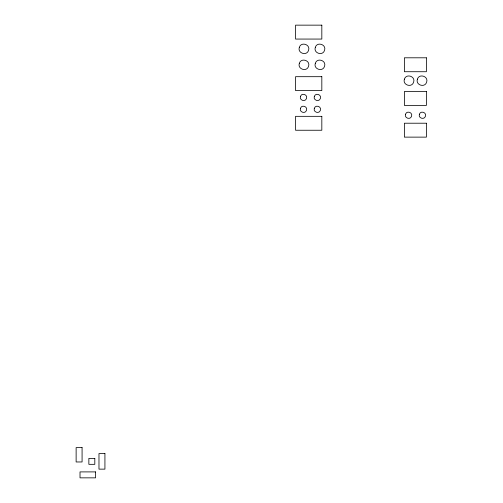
<?xml version="1.0" encoding="UTF-8"?>
<svg xmlns="http://www.w3.org/2000/svg" width="503" height="503" viewBox="0 0 503 503"><rect width="100%" height="100%" fill="white"/><g stroke="black" fill="none" stroke-linecap="round" stroke-linejoin="round"><path stroke-width="0.75" d="M299.335 47.339C297.216 53.192 306.843 56.323 308.565 50.338C310.684 44.49 301.064 41.359 299.335 47.339M299.335 63.315C297.216 69.169 306.843 72.294 308.565 66.314C310.684 60.461 301.064 57.336 299.335 63.315M300.429 96.425C299.027 100.304 305.403 102.373 306.547 98.412C307.955 94.533 301.574 92.458 300.429 96.425M300.429 108.315C299.027 112.194 305.403 114.269 306.547 110.302C307.955 106.429 301.574 104.354 300.429 108.315M315.318 47.339C313.199 53.192 322.825 56.323 324.548 50.338C326.667 44.49 317.047 41.359 315.318 47.339M315.318 63.315C313.199 69.169 322.825 72.294 324.548 66.314C326.667 60.461 317.047 57.336 315.318 63.315M314.306 96.425C312.904 100.304 319.279 102.373 320.424 98.412C321.832 94.533 315.45 92.458 314.306 96.425M314.306 108.315C312.904 112.194 319.279 114.269 320.424 110.302C321.832 106.429 315.45 104.354 314.306 108.315M404.393 79.172C402.274 85.026 411.9 88.151 413.623 82.171C415.742 76.318 406.122 73.193 404.393 79.172M405.487 114.263C404.085 118.142 410.461 120.217 411.605 116.25C413.013 112.37 406.631 110.302 405.487 114.263M417.402 79.172C415.283 85.026 424.909 88.151 426.632 82.171C428.751 76.318 419.131 73.193 417.402 79.172M419.364 114.263C417.962 118.142 424.337 120.217 425.481 116.25C426.884 112.37 420.508 110.302 419.364 114.263M321.826 25.15L295.563 25.15L295.563 39.064L321.826 39.064L321.826 25.15M426.387 57.801L404.374 57.801L404.374 71.722L426.387 71.722L426.387 57.801M321.826 76.689L295.563 76.689L295.563 90.603L321.826 90.603L321.826 76.689M426.387 91.502L404.374 91.502L404.374 105.416L426.387 105.416L426.387 91.502M321.826 116.331L295.563 116.331L295.563 130.246L321.826 130.246L321.826 116.331M426.387 123.216L404.374 123.216L404.374 137.13L426.387 137.13L426.387 123.216M82.077 447.613L76.129 447.613L76.129 461.968L82.077 461.968L82.077 447.613M104.926 453.58L98.978 453.58L98.978 469.136L104.926 469.136L104.926 453.58M94.809 458.384L88.861 458.384L88.861 464.332L94.809 464.332L94.809 458.384M95.57 471.902L80.015 471.902L80.015 477.85L95.57 477.85L95.57 471.902"/></g></svg>
